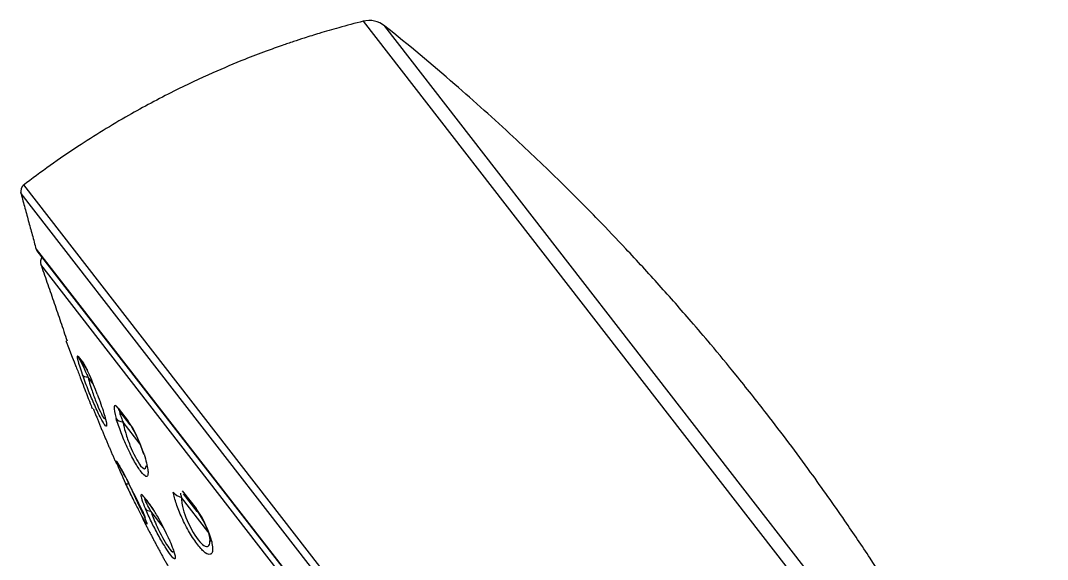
# Model space of a CAD drawing. Extents: x 0 to 1354, y 0 to 992.
# Drawn here: x 839.1 to 900.4, y 645.9 to 678 of the extents above; entities that cross this region are included whole.
import ezdxf

# ---------------------------------------------------------------- set-up
doc = ezdxf.new("R2010")
doc.units = 0
doc.header["$LTSCALE"] = 10
doc.header["$MEASUREMENT"] = 0
doc.layers.add('1', color=7, linetype='CONTINUOUS')

msp = doc.modelspace()

# ---------------------------------------------------------------- linework, layer by layer
at = {"layer": '1', "color": 7, "linetype": 'Continuous'}
for p, q in [((859.569, 678.002), (900.275, 625.524)), ((900.442, 626.702), (860.87, 677.718)), ((883.635, 611.096), (839.315, 668.233)), ((839.135, 667.713), (883.104, 611.028)), ((840.041, 664.393), (861.198, 637.117)), ((840.092, 664.293), (882.272, 609.915)), ((881.531, 610.337), (840.316, 663.47)), ((841.827, 658.916), (841.835, 658.906)), ((842.548, 657.986), (842.866, 657.577)), ((843.005, 657.317), (842.691, 657.722)), ((843.457, 656.354), (843.137, 656.766)), ((844.937, 654.906), (845.541, 654.128)), ((845.652, 653.905), (845.055, 654.675)), ((846.25, 652.752), (845.236, 654.06)), ((844.872, 651.686), (844.868, 651.691)), ((844.952, 651.547), (844.963, 651.533)), ((850.303, 647.527), (848.726, 649.56)), ((848.768, 649.968), (849.599, 648.897)), ((849.667, 648.73), (848.845, 649.789)), ((846.658, 649.384), (846.646, 649.4)), ((846.713, 649.277), (846.726, 649.26)), ((846.737, 649.246), (846.725, 649.261)), ((846.737, 649.246), (847.002, 648.905)), ((847.653, 647.76), (846.891, 648.742))]:
    msp.add_line(p, q, dxfattribs=at)
for centre, radius, start, end in [((859.933, 676.547), 1.5, 51.31459, 104.03988), ((839.619, 667.836), 0.5, 127.46069, 194.22123), ((840.329, 664.477), 0.3, 196.3166, 217.80043), ((840.795, 663.616), 0.5, 144.0618, 196.90049)]:
    msp.add_arc(centre, radius, start, end, dxfattribs=at)
for centre, major_axis, ratio, start_param, end_param in [((843.482, 658.335), (-0.79, -0.613), 0.95956, 5.969297, 6.283185), ((843.796, 657.93), (0.79, 0.613), 0.941765, 2.827704, 3.141593), ((843.749, 657.227), (-0.941, -0.34), 0.329999, 0.070847, 0.748876), ((845.845, 655.288), (-0.79, -0.613), 0.825606, 5.969297, 6.283185), ((845.727, 654.677), (-0.958, -0.287), 0.591366, 0.189181, 0.86721), ((846.442, 654.518), (0.79, 0.613), 0.791757, 2.827704, 3.141593), ((847.376, 652.551), (-0.953, -0.304), 0.532582, 6.233886, 6.511252), ((845.595, 652.024), (0.632, 0.49), 0.98313, 2.907178, 3.141593), ((845.599, 652.018), (-0.632, -0.49), 0.982815, 6.04877, 6.283185), ((846.111, 650.748), (-0.724, -0.341), 0.197622, 0.016742, 0.713605), ((849.106, 650.321), (-0.987, -0.159), 0.794845, 0.373885, 1.051914), ((847.357, 649.752), (0.632, 0.49), 0.850668, 2.907178, 3.141593), ((847.369, 649.736), (-0.632, -0.49), 0.849766, 6.04877, 6.283185), ((850.457, 649.343), (0.79, 0.613), 0.564247, 2.827704, 3.141593), ((847.279, 649.242), (-0.735, -0.316), 0.529919, 0.109514, 0.806377), ((848.68, 647.436), (-0.733, -0.32), 0.498558, 6.187562, 6.436277), ((851.376, 647.394), (-0.98, -0.201), 0.752136, 0.016121, 0.389894)]:
    msp.add_ellipse(centre, major_axis=major_axis, ratio=ratio, start_param=start_param, end_param=end_param, dxfattribs=at)
for points, knots in [([(859.569, 678.002), (859.086, 677.881), (858.211, 677.65), (857.038, 677.309), (856.135, 677.027), (855.4, 676.785), (854.645, 676.527), (853.678, 676.18), (852.289, 675.646), (850.439, 674.869), (848.109, 673.773), (845.407, 672.329), (842.384, 670.475), (840.331, 669.013), (839.267, 668.196)], [0, 0, 0, 0, 0.065803, 0.119602, 0.161317, 0.190896, 0.221863, 0.266738, 0.326647, 0.418415, 0.531851, 0.666834, 0.823065, 1, 1, 1, 1]), ([(883.679, 654.555), (883.072, 655.337), (881.964, 656.735), (880.45, 658.57), (879.24, 659.991), (878.218, 661.164), (877.255, 662.248), (876.268, 663.334), (875.054, 664.641), (873.433, 666.339), (871.204, 668.581), (868.367, 671.292), (864.881, 674.422), (862.287, 676.583), (860.87, 677.718)], [0, 0, 0, 0, 0.091203, 0.164228, 0.219022, 0.26303, 0.307492, 0.352519, 0.398108, 0.471724, 0.568695, 0.689131, 0.832952, 1, 1, 1, 1]), ([(842.691, 657.722), (842.698, 657.709), (842.715, 657.677), (842.819, 657.45), (842.973, 657.116), (843.09, 656.866), (843.137, 656.766)], [0, 0, 0, 0, 0.208279, 0.500324, 0.801781, 1, 1, 1, 1]), ([(842.432, 657.365), (842.514, 657.149), (842.674, 656.733), (842.9, 656.143), (843.131, 655.542), (843.347, 654.988), (843.396, 654.859), (843.396, 654.859), (843.396, 654.859)], [0, 0, 0, 0, 0.174866, 0.338216, 0.500147, 0.754549, 0.999211, 1, 1, 1, 1]), ([(843.695, 655.736), (843.77, 655.531), (843.914, 655.133), (844.082, 654.619), (844.217, 654.143), (844.287, 653.776), (844.167, 653.833), (843.912, 654.257), (843.548, 655.035), (843.16, 655.95), (842.935, 656.555), (842.819, 656.866)], [0, 0, 0, 0, 0.087456, 0.169153, 0.25014, 0.377375, 0.499739, 0.622279, 0.749894, 0.871256, 1, 1, 1, 1]), ([(843.137, 656.766), (843.159, 656.681), (843.219, 656.445), (843.374, 655.944), (843.691, 655.048), (843.984, 654.425), (844.127, 654.24), (844.153, 654.246), (844.159, 654.304)], [0, 0, 0, 0, 0.074703, 0.205338, 0.409876, 0.805792, 0.805995, 1, 1, 1, 1]), ([(845.055, 654.675), (845.039, 654.692), (844.999, 654.732), (845.02, 654.613), (845.107, 654.365), (845.2, 654.146), (845.236, 654.06)], [0, 0, 0, 0, 0.208279, 0.500324, 0.801781, 1, 1, 1, 1]), ([(900.442, 626.702), (899.873, 627.964), (898.772, 630.309), (897.145, 633.537), (895.695, 636.247), (894.449, 638.467), (893.358, 640.338), (892.277, 642.131), (891.118, 643.988), (889.789, 646.042), (888.195, 648.409), (886.153, 651.298), (884.571, 653.404), (883.679, 654.555)], [0, 0, 0, 0, 0.127492, 0.238457, 0.332806, 0.410489, 0.472843, 0.532186, 0.603305, 0.674314, 0.75745, 0.866048, 1, 1, 1, 1]), ([(846.485, 652.14), (846.539, 651.96), (846.645, 651.613), (846.723, 651.214), (846.734, 650.898), (846.639, 650.744), (846.333, 651.042), (845.925, 651.662), (845.487, 652.536), (845.084, 653.469), (844.908, 654.01), (844.818, 654.289)], [0, 0, 0, 0, 0.087456, 0.169153, 0.25014, 0.377375, 0.499739, 0.622279, 0.749894, 0.871256, 1, 1, 1, 1]), ([(845.236, 654.06), (845.249, 653.986), (845.283, 653.784), (845.406, 653.325), (845.71, 652.445), (846.1, 651.696), (846.467, 651.223), (846.595, 651.229), (846.614, 651.451), (846.615, 651.462)], [0, 0, 0, 0, 0.061082, 0.167897, 0.335139, 0.658862, 0.659028, 0.983191, 1, 1, 1, 1]), ([(845.617, 653.956), (845.693, 653.853), (845.841, 653.625), (846.066, 653.186), (846.264, 652.72), (846.369, 652.423), (846.416, 652.275)], [0, 0, 0, 0, 0.247766, 0.491358, 0.742839, 1, 1, 1, 1]), ([(844.868, 651.691), (844.839, 651.729), (844.81, 651.766), (844.805, 651.733), (844.828, 651.665), (844.971, 651.311), (845.166, 650.875), (845.388, 650.404)], [0, 0, 0, 0, 0.25, 0.25, 0.5, 0.5, 1, 1, 1, 1]), ([(845.881, 649.769), (845.657, 650.244), (845.407, 650.748), (845.124, 651.284), (845.046, 651.423), (844.934, 651.607), (844.902, 651.647), (844.872, 651.686)], [0, 0, 0, 0, 0.5, 0.5, 0.75, 0.75, 1, 1, 1, 1]), ([(845.608, 650.396), (845.416, 650.735), (845.227, 651.07), (845.036, 651.401), (844.987, 651.484), (844.935, 651.569), (844.934, 651.57), (844.963, 651.533)], [0, 0, 0, 0, 0.5, 0.5, 0.75, 0.75, 1, 1, 1, 1]), ([(845.881, 649.769), (845.968, 649.584), (846.136, 649.227), (846.35, 648.756), (846.542, 648.313), (846.684, 647.957), (846.654, 647.937), (846.482, 648.218), (846.163, 648.822), (845.782, 649.58), (845.521, 650.127), (845.388, 650.404)], [0, 0, 0, 0, 0.087607, 0.169371, 0.250856, 0.377447, 0.501128, 0.621802, 0.747777, 0.872041, 1, 1, 1, 1]), ([(845.742, 650.07), (845.755, 650.04), (845.893, 649.709), (846.24, 648.933), (846.495, 648.443), (846.561, 648.358), (846.568, 648.355), (846.57, 648.366)], [0, 0, 0, 0, 0.035196, 0.379493, 0.871321, 0.872646, 1, 1, 1, 1]), ([(845.876, 649.795), (845.979, 649.586), (846.163, 649.212), (846.393, 648.741), (846.537, 648.437), (846.569, 648.372), (846.571, 648.368)], [0, 0, 0, 0, 0.26605, 0.52204, 0.769922, 1, 1, 1, 1]), ([(846.646, 649.4), (846.561, 649.509), (846.476, 649.619), (846.352, 649.74), (846.314, 649.75), (846.287, 649.615), (846.389, 649.299), (846.566, 648.886)], [0, 0, 0, 0, 0.25, 0.25, 0.5, 0.5, 1, 1, 1, 1]), ([(850.527, 646.928), (850.551, 646.788), (850.597, 646.517), (850.565, 646.262), (850.436, 646.125), (850.172, 646.189), (849.705, 646.694), (849.189, 647.455), (848.734, 648.349), (848.376, 649.225), (848.282, 649.661), (848.233, 649.886)], [0, 0, 0, 0, 0.087456, 0.169153, 0.25014, 0.377375, 0.499739, 0.622279, 0.749894, 0.871256, 1, 1, 1, 1]), ([(848.656, 649.819), (848.659, 649.798), (848.673, 649.726), (848.705, 649.627), (848.726, 649.56)], [0, 0, 0, 0, 0.321609, 1, 1, 1, 1]), ([(848.726, 649.56), (848.725, 649.504), (848.723, 649.35), (848.786, 648.967), (849.026, 648.17), (849.463, 647.361), (849.968, 646.71), (850.321, 646.501), (850.418, 646.807), (850.427, 646.974), (850.427, 647.006)], [0, 0, 0, 0, 0.051469, 0.141473, 0.282394, 0.555169, 0.555309, 0.828454, 0.969059, 1, 1, 1, 1]), ([(846.891, 648.742), (846.725, 649.048), (846.596, 649.305), (846.532, 649.472), (846.531, 649.492), (846.585, 649.442), (846.641, 649.37), (846.725, 649.261)], [0, 0, 0, 0, 0.5, 0.5, 0.75, 0.75, 1, 1, 1, 1]), ([(847.979, 647.064), (847.795, 647.487), (847.536, 648.003), (847.163, 648.656), (847.042, 648.85), (846.831, 649.161), (846.743, 649.273), (846.658, 649.384)], [0, 0, 0, 0, 0.5, 0.5, 0.75, 0.75, 1, 1, 1, 1]), ([(846.737, 649.246), (846.824, 649.133), (846.929, 648.999), (847.056, 648.824), (847.071, 648.803), (847.087, 648.782)], [0, 0, 0, 0, 0.881349, 0.881349, 1, 1, 1, 1]), ([(847.979, 647.064), (848.047, 646.904), (848.179, 646.593), (848.302, 646.239), (848.365, 645.963), (848.333, 645.831), (848.102, 646.07), (847.756, 646.576), (847.334, 647.313), (846.904, 648.133), (846.68, 648.633), (846.566, 648.886)], [0, 0, 0, 0, 0.087607, 0.169371, 0.250856, 0.377447, 0.501128, 0.621802, 0.747777, 0.872041, 1, 1, 1, 1]), ([(846.891, 648.742), (846.935, 648.62), (847.074, 648.233), (847.482, 647.332), (847.877, 646.661), (848.158, 646.299), (848.234, 646.273), (848.244, 646.375)], [0, 0, 0, 0, 0.112844, 0.354672, 0.700123, 0.701053, 1, 1, 1, 1]), ([(849.642, 648.766), (849.737, 648.639), (849.91, 648.379), (850.14, 647.94), (850.308, 647.525), (850.377, 647.286), (850.4, 647.175)], [0, 0, 0, 0, 0.252771, 0.498396, 0.748261, 1, 1, 1, 1]), ([(850.427, 647.002), (850.427, 646.971), (850.425, 646.942), (850.423, 646.914), (850.423, 646.914)], [0, 0, 0, 0, 0.993424, 1, 1, 1, 1])]:
    msp.add_open_spline(points, degree=3, knots=knots, dxfattribs=at)
for points, degree in [([(839.111, 667.807), (840.041, 664.393)], 1), ([(840.355, 663.402), (841.89, 658.925)], 1), ([(842.432, 657.365), (842.148, 658.109), (841.85, 658.887), (841.835, 658.906)], 3), ([(842.548, 657.986), (842.4, 658.177), (842.562, 657.576), (842.819, 656.866)], 3), ([(843.695, 655.736), (843.428, 656.459), (843.044, 657.348), (842.866, 657.577)], 3), ([(842.963, 657.377), (843.008, 657.315), (843.056, 657.237), (843.108, 657.14)], 3), ([(844.937, 654.906), (844.64, 655.29), (844.633, 654.907), (844.818, 654.289)], 3), ([(843.45, 654.883), (844.109, 653.208), (844.843, 651.569)], 2), ([(846.485, 652.14), (846.279, 652.783), (845.864, 653.711), (845.541, 654.128)], 3), ([(844.967, 651.528), (844.983, 651.508), (845.004, 651.48), (845.032, 651.443)], 3), ([(845.379, 650.4), (845.545, 650.046), (845.714, 649.694)], 2), ([(850.527, 646.928), (850.421, 647.443), (850.036, 648.334), (849.599, 648.897)], 3), ([(846.386, 648.332), (847.192, 646.74), (848.073, 645.184)], 2), ([(850.4, 647.175), (850.425, 646.951)], 1)]:
    msp.add_open_spline(points, degree=degree, dxfattribs=at)

doc.saveas('drawing.dxf')
